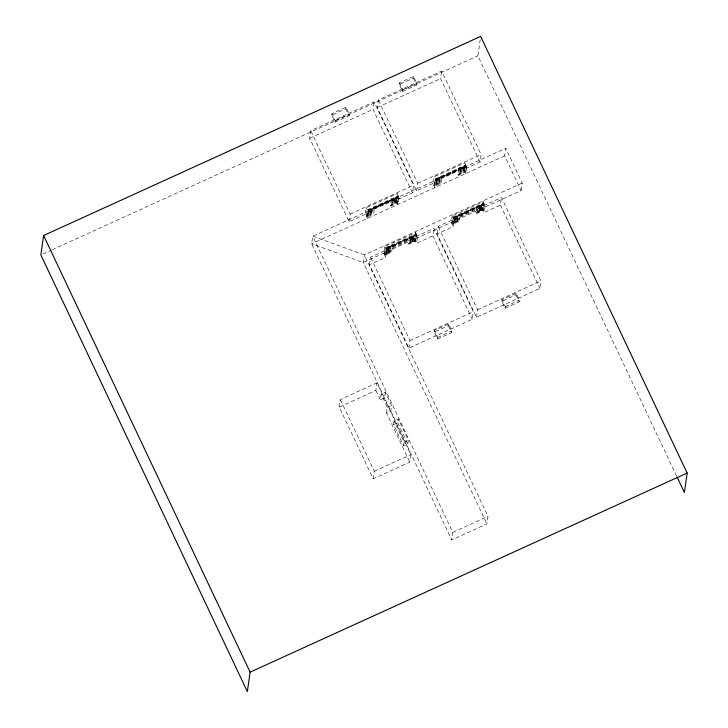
<?xml version="1.0" encoding="UTF-8"?>
<svg xmlns="http://www.w3.org/2000/svg" width="728" height="728" viewBox="0 0 728 728"><rect width="100%" height="100%" fill="white"/><g stroke="black" fill="none" stroke-linecap="round" stroke-linejoin="round"><path stroke-width="0.55" stroke-dasharray="3.64 2.73" d="M365.292 214.269L349.103 221.649L309.664 138.256L310.738 130.703L374.101 101.838L413.54 185.231L412.458 192.784L396.269 200.164L398.243 204.331L399.171 197.798L397.197 193.63L366.22 207.744L365.292 214.269L367.267 218.436L368.195 211.912L366.22 207.744M331.704 115.261L331.941 113.641L346.018 107.225L349.304 114.178L349.076 115.797L334.989 122.204L331.704 115.261L345.782 108.845L346.018 107.225M334.989 122.204L335.226 120.593L331.941 113.641M349.103 221.649L350.177 214.096L310.738 130.703M412.458 192.784L373.027 109.391L374.101 101.838M432.878 183.483L416.689 190.854L377.25 107.471L378.323 99.909L441.687 71.053L481.117 154.436L480.043 161.998L463.854 169.369L465.82 173.537L466.757 167.012L464.783 162.844L433.806 176.95L432.878 183.483L434.853 187.651L435.963 180.453L435.517 179.743M339.266 407.116L340.34 399.554L376.949 382.882L410.865 454.591L409.791 462.153L373.182 478.824L339.266 407.116L375.876 390.436L376.949 382.882M367.585 216.616L368.386 211.247L367.959 210.383L373.227 207.99L372.408 213.504L372.854 214.214M368.068 209.591L368.35 211.22M369.26 210.201C367.303 224.533 370.152 207.462 369.142 210.51M369.596 210.128L369.396 209.264L369.478 210.428M370.67 209.564C369.178 224.26 370.861 205.205 371.007 209.491M372.035 208.936C370.552 223.633 372.236 204.577 372.372 208.863M373.337 207.189L373.619 208.818M374.41 208.463L374.01 207.626L391.109 199.836L390.563 206.188L397.652 203.076L398.58 196.551L367.604 210.656L366.675 217.19L373.619 214.023L374.438 208.49L373.992 207.78M374.465 208.299L374.128 206.834M376.13 207.152C376.886 204.732 376.003 208.026 376.549 206.961M369.478 264.728L370.552 257.175L433.915 228.31L473.346 311.702L472.272 319.255L408.918 348.121L369.478 264.728L385.667 257.357L386.595 250.823L384.63 246.656L415.606 232.541L417.572 236.709L416.644 243.243L432.832 235.872L433.915 228.31M378.26 206.179C379.015 203.758 378.132 207.061 378.678 205.988M380.389 205.214C381.144 202.784 380.271 206.088 380.817 205.014M399.29 84.466L399.517 82.856L413.595 76.44L416.889 83.383L416.653 85.003L402.575 91.419L399.29 84.466L413.368 78.06L413.595 76.44M382.519 204.24C383.283 201.82 382.4 205.114 382.946 204.049M384.648 203.267C385.412 200.846 384.53 204.149 385.076 203.076M386.786 202.302C387.542 199.872 386.659 203.176 387.205 202.102M402.575 91.419L402.802 89.799L399.517 82.856M388.916 201.328C389.671 198.908 388.788 202.202 389.334 201.137M391.218 199.044L391.5 200.673M384.63 246.656L383.702 253.189L385.667 257.357M391.518 205.715L392.456 199.399L392.01 198.689M393.193 199.299C391.236 213.632 394.085 196.56 393.084 199.608M393.529 199.226L393.329 198.353L393.42 199.527M385.594 254.709L386.532 248.394L386.086 247.684M386.422 253.808L387.269 248.294L386.422 253.808L386.841 253.617M387.496 248.521L387.405 247.347L387.159 248.603M394.603 198.662C393.111 213.359 394.804 194.294 394.94 198.58M388.679 247.656C386.723 261.989 389.571 244.917 388.57 247.957M389.016 247.575L388.816 246.71L388.907 247.884M395.122 203.549L395.977 198.034L395.122 203.549L395.541 203.358M395.886 198.153C396.651 195.723 395.768 199.026 396.314 197.961M396.269 200.164L397.197 193.63M390.39 246.956L390.19 246.082L390.363 247.138C387.687 261.57 391.273 243.725 389.944 247.329M396.787 203.312L396.341 202.602L397.16 197.079L391.892 199.481L392.346 200.154M397.27 196.287L397.115 197.206C398.653 198.862 392.192 201.729 391.873 199.627M390.863 252.307L390.417 251.597L391.218 246.228M391.637 246.91L391.355 245.281M392.419 246.546L392.028 245.718L409.118 237.929L408.581 244.28L415.661 241.168L416.589 234.634L385.613 248.749L384.684 255.282L391.628 252.116L392.447 246.574L392.01 245.864M392.474 246.392L392.137 244.926M394.139 245.245C394.904 242.815 394.021 246.119 394.567 245.054M396.269 244.271C397.033 241.851 396.15 245.145 396.696 244.08M398.407 243.298C399.162 240.877 398.28 244.18 398.826 243.106M400.536 242.333C401.292 239.903 400.409 243.207 400.955 242.142M402.666 241.359C403.421 238.939 402.539 242.233 403.084 241.168M385.349 392.246L384.539 397.907L380.316 399.836L381.126 394.166L385.349 392.246L391.591 405.451L390.79 411.111L386.559 413.04L409.791 462.153M404.795 240.386C405.551 237.965 404.668 241.268 405.214 240.195M406.925 239.421C407.689 236.991 406.806 240.295 407.352 239.221M373.182 478.824L374.256 471.271L340.34 399.554M409.236 237.137L409.518 238.766M416.689 190.854L417.763 183.301L378.323 99.909M409.536 243.798L410.465 237.492L410.019 236.773M410.355 242.906L411.211 237.392L410.355 242.906L410.774 242.715M411.429 237.619L411.338 236.445L411.093 237.692M386.559 413.04L387.369 407.371L381.126 394.166M412.612 236.746C410.665 251.078 413.504 234.006 412.503 237.055M412.949 236.673L412.749 235.808L412.84 236.973M413.986 236.127C412.039 250.459 414.878 233.388 413.877 236.427M414.323 236.045L414.123 235.18L414.214 236.354M414.796 241.405L414.359 240.695L415.151 235.326M409.882 237.719C410.201 239.821 416.671 236.946 415.124 235.299L415.288 234.38M415.606 232.541L414.669 239.075L416.644 243.243M480.043 161.998L440.604 78.606L441.687 71.053M393.539 424.642L394.066 420.975L398.289 419.046L408.344 440.313L407.826 443.98L403.594 445.909L393.539 424.642L397.77 422.713L398.289 419.046M408.918 348.121L409.991 340.567L370.552 257.175M435.936 180.426L435.653 178.806M435.99 184.93L436.846 179.416L435.99 184.93L436.409 184.739M437.064 179.643L436.973 178.469L436.727 179.725M438.247 178.779C436.3 193.111 439.139 176.03 438.138 179.079M438.584 178.697L438.383 177.832L438.474 179.006M439.621 178.151C437.665 192.483 440.513 175.412 439.512 178.451M439.958 178.069L439.757 177.204L439.849 178.378M440.431 183.429L439.994 182.719L440.804 177.195L435.544 179.598L435.99 180.271M440.922 176.404L441.204 178.032M403.594 445.909L404.122 442.233L394.066 420.975M442.042 177.514L441.596 176.84L458.686 169.051L458.149 175.403L465.228 172.29L466.166 165.757L435.189 179.871L434.261 186.404L441.195 183.238L442.151 176.758L441.705 176.049M443.707 176.367C444.471 173.937 443.589 177.241 444.135 176.167M437.064 233.943L438.138 226.39L501.492 197.525L540.931 280.908L539.858 288.47L476.494 317.335L437.064 233.943L453.253 226.563L454.181 220.038L452.206 215.87L483.183 201.756L485.157 205.924L484.229 212.458L500.418 205.078L501.492 197.525M445.845 175.393C446.601 172.973 445.718 176.267 446.264 175.202M447.975 174.42C448.73 171.999 447.847 175.302 448.393 174.229M450.104 173.455C450.86 171.025 449.977 174.329 450.523 173.255M452.234 172.481C452.989 170.061 452.115 173.355 452.652 172.29M454.363 171.508C455.127 169.087 454.245 172.39 454.791 171.317M456.492 170.543C457.257 168.113 456.374 171.417 456.92 170.343M434.243 332.068L434.47 330.448L448.548 324.042L451.833 330.985L451.606 332.605L437.528 339.021L434.243 332.068L448.321 325.653L448.548 324.042M458.804 168.259L459.086 169.888M452.206 215.87L451.278 222.395L453.253 226.563M459.104 174.92L459.896 169.551L459.477 168.696L464.746 166.293L463.927 171.817L464.373 172.527M459.586 167.895L459.869 169.524M460.779 168.514C458.822 182.846 461.67 165.775 460.66 168.814M461.115 168.432L460.915 167.567L460.997 168.741M453.18 223.915L454.108 217.599L453.671 216.889M437.528 339.021L437.756 337.401L434.47 330.448M454.854 217.508C452.898 231.841 455.746 214.769 454.745 217.809M455.191 217.426L454.991 216.562L455.082 217.736M676.603 476.057L477.887 55.856L480.198 39.64M462.189 167.868C460.233 182.2 463.072 165.129 462.071 168.177M462.526 167.795L462.316 166.93L462.407 168.095M456.265 216.862C454.773 231.559 456.465 212.503 456.602 216.789M463.554 167.249C461.607 181.581 464.446 164.501 463.445 167.549M463.891 167.167L463.691 166.303L463.781 167.476M463.854 169.369L464.783 162.844M457.639 216.243C456.147 230.931 457.83 211.875 457.976 216.161M464.855 165.502L465.137 167.131M458.449 221.521L458.003 220.812L458.822 215.288L453.553 217.69L454.008 218.355M458.931 214.496L459.213 216.125M476.685 207.289L475.857 212.849L476.303 213.541L483.246 210.383L484.175 203.849L453.198 217.963L452.27 224.488L459.213 221.33L460.169 214.842L459.723 214.132M461.725 214.451C462.48 212.03 461.598 215.333 462.144 214.26M463.854 213.486C464.61 211.056 463.736 214.36 464.282 213.286M465.984 212.512C466.748 210.092 465.865 213.386 466.411 212.321M468.113 211.539C468.877 209.118 467.995 212.421 468.541 211.347M470.252 210.574C471.007 208.144 470.124 211.448 470.67 210.374M472.381 209.6C473.136 207.18 472.254 210.474 472.8 209.409M474.51 208.627C475.266 206.206 474.383 209.509 474.929 208.436M477.095 207.971L476.813 206.352M477.113 213.013L478.05 206.697L477.604 205.988M479.124 206.524L478.924 205.66L479.097 206.716C476.421 221.148 480.016 203.303 478.678 206.907M479.343 211.475L480.198 205.96L479.343 211.475L479.77 211.284M480.116 206.079C480.871 203.649 479.989 206.952 480.535 205.888M480.717 210.847L481.572 205.332L480.717 210.847L481.135 210.656M481.79 205.56L481.709 204.395L481.454 205.642M482.382 210.61L481.936 209.901L483.183 201.756M476.494 317.335L477.568 309.773L438.138 226.39M504.686 155.838L311.648 243.78L363.281 262.49L521.111 190.581L504.686 155.838L505.76 148.285L312.731 236.218L311.648 243.78L451.715 539.949L486.914 523.914L487.988 516.352L364.355 254.927L312.731 236.218L452.789 532.395L451.715 539.949M501.82 301.283L502.056 299.663L516.134 293.248L519.419 300.2L519.191 301.82L505.105 308.235L501.82 301.283L515.906 294.867L516.134 293.248M521.111 190.581L522.194 183.028L505.76 148.285M505.105 308.235L505.341 306.615L502.056 299.663M435.171 185.831L434.771 184.994M482.873 203.585L483.265 204.422L478.05 206.697M482.737 204.532L483.128 205.369L477.859 207.762L477.495 206.779L482.755 204.386L483.155 205.214M390.263 205.551L397.251 202.248L398.189 195.714L367.212 209.828L366.284 216.353L373.218 213.195L373.664 213.886M408.272 243.634L415.269 240.331L416.198 233.806L385.221 247.911L384.293 254.445L391.236 251.287L391.682 251.979M457.848 174.756L464.837 171.453L465.765 164.928L434.789 179.033L433.861 185.567L440.804 182.4L441.25 183.092M475.857 212.849L482.855 209.546L483.783 203.012L452.807 217.126L451.879 223.66L458.813 220.493L459.268 221.185M368.514 210.301L373.728 208.026L373.282 207.353M368.386 211.247L373.601 208.972L373.146 208.299M374.574 207.544L391.609 199.882L391.164 199.208M374.438 208.49L391.482 200.828L391.027 200.154M392.456 199.399L397.67 197.124L397.215 196.451M386.532 248.394L391.746 246.119L391.3 245.445M391.191 246.201C379.998 249.058 389.953 251.142 391.164 246.392M392.583 245.636L409.627 237.974L409.181 237.301M390.417 251.597L385.203 253.872L385.658 254.545M392.447 246.574L409.491 238.911L409.045 238.238M410.465 237.492L415.679 235.208L415.233 234.543M436.099 179.516L441.314 177.241L440.868 176.567M435.963 180.453L441.177 178.178L440.731 177.505M415.124 235.299L409.909 237.574L410.355 238.247M414.359 240.695L409.136 242.97L409.591 243.643M442.151 176.758L459.195 169.087L458.749 168.423M460.032 168.605L465.247 166.33L464.801 165.656M459.896 169.551L465.119 167.276L464.664 166.603M454.108 217.599L459.332 215.324L458.877 214.651M460.169 214.842L477.213 207.18L476.758 206.506M458.003 220.812L452.789 223.087L453.235 223.76M476.649 207.262L459.614 214.924L460.06 215.597M481.936 209.901L476.722 212.176L477.177 212.849M335.226 120.593L349.304 114.178M402.802 89.799L416.889 83.383M42.916 254.017L51.178 250.25M52.216 249.777L477.887 55.856M309.664 138.256L373.027 109.391M377.25 107.471L440.604 78.606M350.177 214.096L413.54 185.231M417.763 183.301L481.117 154.436M368.195 211.912L399.171 197.798M466.757 167.012L435.781 181.117L433.806 176.95M522.194 183.028L364.355 254.927L363.281 262.49L486.914 523.914M386.595 250.823L417.572 236.709M454.181 220.038L485.157 205.924M409.991 340.567L473.346 311.702M477.568 309.773L540.931 280.908M437.756 337.401L451.833 330.985M505.341 306.615L519.419 300.2M387.369 407.371L391.591 405.451M404.122 442.233L408.344 440.313M374.256 471.271L410.865 454.591M452.789 532.395L487.988 516.352M458.713 174.092L459.159 174.766M391.127 204.877L391.573 205.551M367.194 215.779L367.64 216.453M441.578 176.986L441.969 177.823L459.059 170.034L458.613 169.36M459.586 215.078L459.987 215.916L477.077 208.126L476.622 207.453M453.535 217.836C453.762 220.02 460.269 216.889 458.74 215.597M500.418 205.078L539.858 288.47M482.255 208.29L484.229 212.458M413.368 78.06L416.653 85.003M515.906 294.867L519.191 301.82M432.832 235.872L472.272 319.255M345.782 108.845L349.076 115.797M448.321 325.653L451.606 332.605M397.77 422.713L407.826 443.98M375.876 390.436L380.316 399.836"/><path stroke-width="1.09" d="M43.616 235.499L40.85 254.955L247.347 691.6L250.114 672.144L43.616 235.499L480.653 36.4L687.15 473.045L684.384 492.501L677.095 477.086M250.114 672.144L687.15 473.045"/></g></svg>
